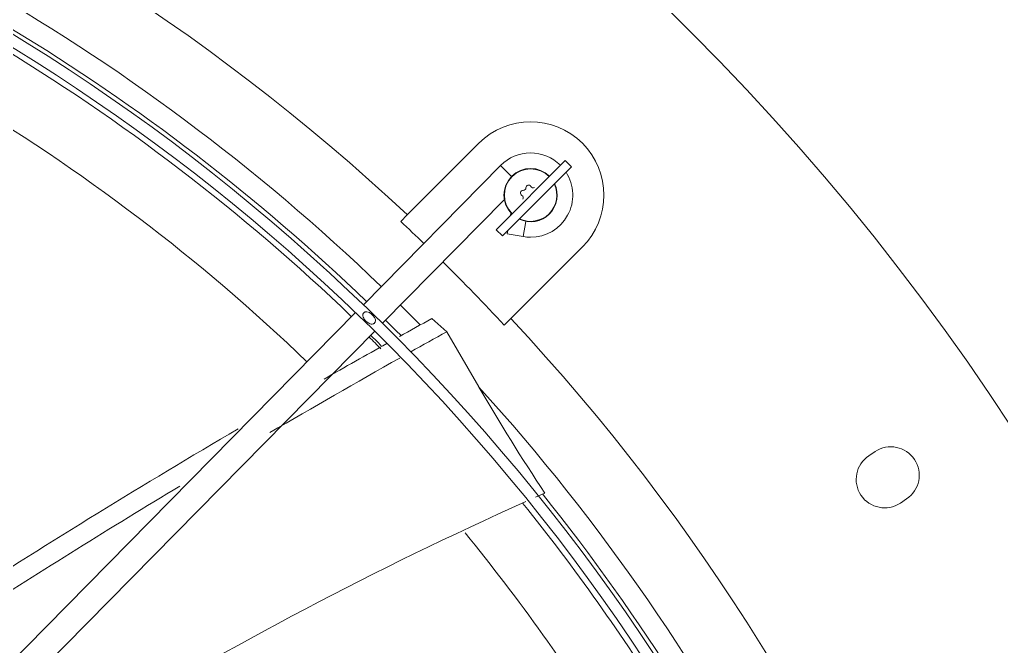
# Model space of a CAD drawing. Header units: millimetres. Extents: x 113490 to 142599, y -20467 to 115.
# Drawn here: x 135107.7 to 135328.9, y -10037 to -9895.9 of the extents above; entities that cross this region are included whole.
import ezdxf

# ---------------------------------------------------------------- set-up
doc = ezdxf.new("R2010")
doc.units = ezdxf.units.MM
doc.layers.add('DV3_0', color=7, linetype='Continuous')

msp = doc.modelspace()

# ---------------------------------------------------------------- linework, layer by layer
at = {"layer": 'DV3_0', "color": 7, "linetype": 'Continuous', "lineweight": 15}
for p, q in [((135211.12, -9923.77), (135195.01, -9939.88)), ((135215.01, -9943.22), (135230.57, -9927.66)), ((135231.98, -9929.07), (135230.57, -9927.66)), ((135216.03, -9928.77), (135185.11, -9960.12)), ((135231.98, -9929.07), (135216.43, -9944.63)), ((135189.41, -9964.3), (135216.88, -9936.45)), ((135195.01, -9939.88), (135193.52, -9941.37)), ((135218.27, -9939.96), (135218.35, -9939.47)), ((135215.01, -9943.22), (135216.43, -9944.63)), ((135217.66, -9943.4), (135217.53, -9944.16)), ((135217.53, -9944.16), (135221.14, -9944.79)), ((135218.35, -9963.22), (135234.46, -9947.1)), ((135183.36, -9961.9), (135030.62, -10116.79)), ((135203.92, -9966.2), (135200.52, -9963.24)), ((135216.86, -9964.71), (135218.35, -9963.22)), ((135034.94, -10120.95), (135187.66, -9966.08)), ((135211.14, -9978.64), (135203.92, -9966.2)), ((135300.42, -9993.19), (135299, -9994.13)), ((135306.11, -10004.78), (135307.53, -10003.83))]:
    msp.add_line(p, q, dxfattribs=at)
at = {"layer": 'DV3_0', "color": 7, "linetype": 'Continuous', "lineweight": 20}
for p, q in [((135218.52, -9931.22), (135216.03, -9928.77)), ((135221.75, -9941.35), (135221.14, -9944.79))]:
    msp.add_line(p, q, dxfattribs=at)
at = {"layer": 'DV3_0', "color": 7, "linetype": 'Continuous', "lineweight": 15}
for centre, radius, start, end in [((134869.24, -10288.99), 551.5, 15.4775, 74.5225), ((134869.24, -10288.99), 477.5, 46.9802, 133.0198), ((134869.24, -10288.99), 456, 45.9967, 135.345), ((134869.24, -10288.99), 453.5, 45.9921, 90), ((134869.24, -10288.99), 457, 46.1533, 71.5308), ((134868.95, -10289.29), 452.62, 46.1596, 59.0713), ((135222.79, -9935.44), 16.5, 315, 135), ((135222.79, -9935.44), 9.5, 45, 135.4011), ((135222.79, -9935.44), 6, 45, 225), ((135222.79, -9935.44), 5.91, 45, 225), ((135222.79, -9935.44), 9.5, 270, 32.8243), ((135222.79, -9935.44), 6, 244.4712, 25.5288), ((135222.79, -9935.44), 5.91, 244.7712, 25.2288), ((135221.12, -9934.99), 0.6, 88.8617, 241.1383), ((135221.14, -9933.79), 0.6, 268.8788, 1.1212), ((135222.34, -9933.77), 0.6, 28.8618, 181.1382), ((135223.39, -9933.19), 0.6, 208.8788, 301.1212), ((135220.54, -9936.04), 0.6, 328.8788, 61.1212), ((134869.24, -10288.99), 475.39, 46.1242, 46.989), ((135222.79, -9935.44), 9.5, 260, 270), ((134869.24, -10288.99), 475.39, 43.011, 45.4011), ((134869.24, -10288.99), 456, 45.5718, 45.9967), ((134869.24, -10288.99), 453.5, 45.5613, 45.9921), ((134869.24, -10288.99), 456, 45.5635, 45.5718), ((134869.24, -10288.99), 456, 316.0129, 45.5635), ((134869.24, -10288.99), 457, 44.7675, 45.4011), ((136088.82, -11575.64), 1840.9, 118.85102, 119.11114), ((134869.24, -10288.99), 477.5, 316.9802, 43.0198), ((134869.24, -10288.99), 453.5, 315.9918, 45.5613), ((134869.41, -10289.07), 451.61, 44.9426, 45.422), ((134868.95, -10289.29), 452.62, 44.9736, 45.3982), ((136134.63, -11647.12), 1921.39, 118.97291, 119.25077), ((136088.82, -11575.64), 1840.9, 119.21123, 119.71692), ((136134.63, -11647.12), 1921.39, 119.33543, 120.34114), ((135564.13, -9775.16), 407.44, 209.9611, 213.9179), ((136088.82, -11575.64), 1840.9, 120.41446, 122.71107), ((135303.97, -9998.51), 6.4, 303.75, 123.75), ((135302.56, -9999.45), 6.4, 123.75, 303.75), ((136134.63, -11647.12), 1921.39, 121.04565, 122.66649), ((135578.25, -10800.46), 872.22, 113.81734, 113.97137), ((134869.24, -10288.99), 457, 12.0648, 38.7918), ((135578.25, -10800.46), 872.22, 114.12782, 121.39321), ((134868.95, -10289.29), 452.62, 31.8629, 38.9292)]:
    msp.add_arc(centre, radius, start, end, dxfattribs=at)
at = {"layer": 'DV3_0', "color": 7, "linetype": 'Continuous', "lineweight": 20}
for centre, radius, start, end in [((134869.24, -10288.99), 461.75, 46.1456, 74.9574), ((134871.26, -10287.1), 435.17, 46.1979, 59.4106), ((134869.24, -10288.99), 461.75, 44.6314, 45.4011), ((134869.24, -10288.99), 461.75, 11.9044, 42.2304), ((134871.26, -10287.1), 435.17, 31.6947, 39.3007)]:
    msp.add_arc(centre, radius, start, end, dxfattribs=at)
at = {"layer": 'DV3_0', "color": 7, "linetype": 'Continuous', "lineweight": 15}
for points, knots in [([(135218.56, -9939.66), (135218.55, -9939.68), (135218.5, -9939.73), (135218.4, -9939.83), (135218.31, -9939.92), (135218.27, -9939.96)], [0.93699996, 0.93699996, 0.93699996, 0.93699996, 0.94570082, 0.97250001, 1, 1, 1, 1]), ([(135187.58, -9964.25), (135187.53, -9964.29), (135187.44, -9964.37), (135187.21, -9964.49), (135186.81, -9964.52), (135186.38, -9964.34), (135185.99, -9964.08), (135185.68, -9963.8), (135185.4, -9963.5), (135185.13, -9963.12), (135184.94, -9962.7), (135184.97, -9962.31), (135185.08, -9962.07), (135185.16, -9961.98), (135185.2, -9961.94)], [0, 0, 0, 0, 0.040419, 0.081737, 0.180004, 0.318741, 0.407079, 0.502384, 0.597672, 0.685216, 0.821732, 0.918627, 0.959704, 1, 1, 1, 1]), ([(135185.2, -9961.94), (135185.25, -9961.9), (135185.34, -9961.82), (135185.58, -9961.7), (135185.98, -9961.66), (135186.41, -9961.84), (135186.79, -9962.11), (135187.1, -9962.38), (135187.38, -9962.68), (135187.66, -9963.06), (135187.84, -9963.48), (135187.81, -9963.87), (135187.7, -9964.11), (135187.62, -9964.2), (135187.58, -9964.25)], [0, 0, 0, 0, 0.040441, 0.08184, 0.180502, 0.319168, 0.407275, 0.502441, 0.597059, 0.684342, 0.821198, 0.918588, 0.959713, 1, 1, 1, 1])]:
    msp.add_open_spline(points, degree=3, knots=knots, dxfattribs=at)

doc.saveas('drawing.dxf')
